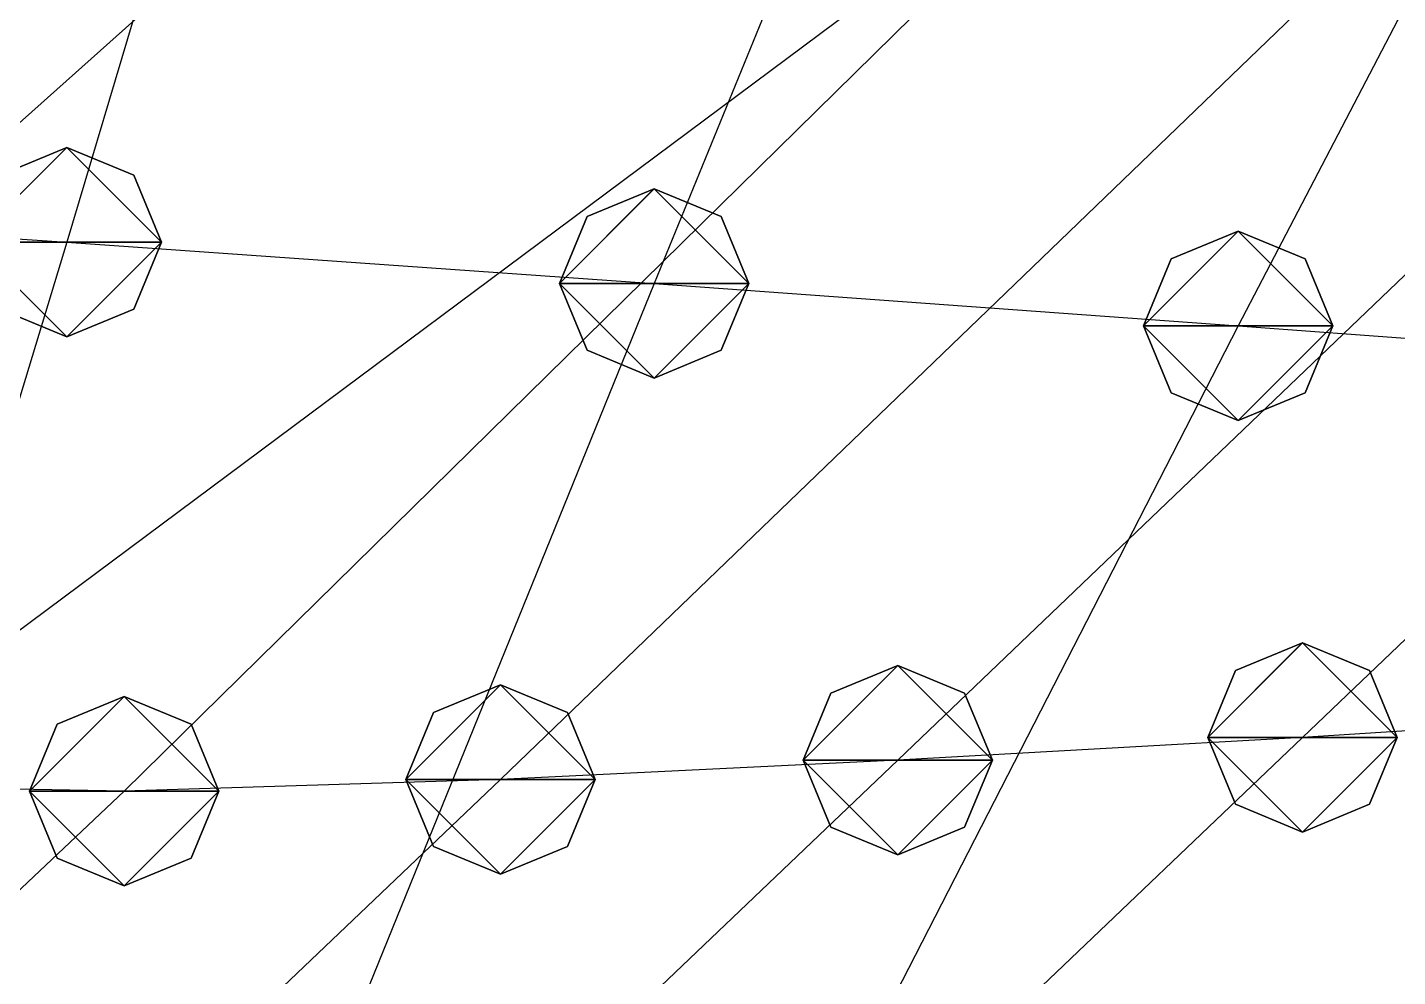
# Model space of a CAD drawing. Header units: metres. Extents: x -59 to 99, y -54 to 55.
# Drawn here: x 42.08 to 56.55, y 33.57 to 43.59 of the extents above; entities that cross this region are included whole.
import ezdxf

# ---------------------------------------------------------------- set-up
doc = ezdxf.new("R2010")
doc.units = ezdxf.units.M

msp = doc.modelspace()

# ---------------------------------------------------------------- linework, layer by layer
for p, q in [((45.87271, 52.617203, -209.23727), (42.495987, 41.325985, -207.07518)), ((53.301384, 52.150673, -202.55916), (48.699966, 40.889915, -200.82886)), ((60.730057, 51.684147, -195.88104), (54.86817, 40.44233, -194.41864)), ((66.94535, 46.959736, -128.25346), (55.54724, 36.09524, -132.18954)), ((62.527058, 46.618057, -123.36246), (51.27202, 35.85338, -128.7312)), ((46.26179, 46.40122, -120.25856), (34.49828, 35.87906, -129.09798)), ((58.10876, 46.276375, -118.47146), (47.07715, 35.650394, -125.82874)), ((53.690464, 45.934692, -113.58045), (39.801544, 35.592957, -125.0044)), ((53.690464, 45.934692, -113.58045), (43.101913, 35.526, -124.04836)), ((42.495987, 42.325985, -207.07501), (41.78888, 42.033092, -207.07506)), ((42.495987, 42.325985, -207.07501), (41.78888, 42.033092, -207.07506)), ((42.495987, 42.325985, -207.07501), (41.78888, 42.033092, -207.07506)), ((42.495987, 42.325985, -207.07501), (41.78888, 42.033092, -207.07506)), ((43.203094, 42.033092, -207.07506), (42.495987, 42.325985, -207.07501)), ((43.203094, 42.033092, -207.07506), (42.495987, 42.325985, -207.07501)), ((43.203094, 42.033092, -207.07506), (42.495987, 42.325985, -207.07501)), ((43.203094, 42.033092, -207.07506), (42.495987, 42.325985, -207.07501)), ((43.495987, 41.325985, -207.07518), (43.203094, 42.033092, -207.07506)), ((43.495987, 41.325985, -207.07518), (43.203094, 42.033092, -207.07506)), ((43.495987, 41.325985, -207.07518), (43.203094, 42.033092, -207.07506)), ((43.495987, 41.325985, -207.07518), (43.203094, 42.033092, -207.07506)), ((48.699966, 41.889915, -200.82869), (47.99286, 41.597023, -200.82874)), ((48.699966, 41.889915, -200.82869), (47.99286, 41.597023, -200.82874)), ((48.699966, 41.889915, -200.82869), (47.99286, 41.597023, -200.82874)), ((48.699966, 41.889915, -200.82869), (47.99286, 41.597023, -200.82874)), ((49.407074, 41.597023, -200.82874), (48.699966, 41.889915, -200.82869)), ((49.407074, 41.597023, -200.82874), (48.699966, 41.889915, -200.82869)), ((49.407074, 41.597023, -200.82874), (48.699966, 41.889915, -200.82869)), ((49.407074, 41.597023, -200.82874), (48.699966, 41.889915, -200.82869)), ((36.3378, 41.7408, -213.01529), (42.495987, 41.325985, -207.07518)), ((47.99286, 41.597023, -200.82874), (47.699966, 40.889915, -200.82886)), ((47.99286, 41.597023, -200.82874), (47.699966, 40.889915, -200.82886)), ((47.99286, 41.597023, -200.82874), (47.699966, 40.889915, -200.82886)), ((47.99286, 41.597023, -200.82874), (47.699966, 40.889915, -200.82886)), ((49.699966, 40.889915, -200.82886), (49.407074, 41.597023, -200.82874)), ((49.699966, 40.889915, -200.82886), (49.407074, 41.597023, -200.82874)), ((49.699966, 40.889915, -200.82886), (49.407074, 41.597023, -200.82874)), ((49.699966, 40.889915, -200.82886), (49.407074, 41.597023, -200.82874)), ((54.86817, 41.44233, -194.41847), (54.161064, 41.149437, -194.41852)), ((54.86817, 41.44233, -194.41847), (54.161064, 41.149437, -194.41852)), ((54.86817, 41.44233, -194.41847), (54.161064, 41.149437, -194.41852)), ((54.86817, 41.44233, -194.41847), (54.161064, 41.149437, -194.41852)), ((55.57528, 41.149437, -194.41852), (54.86817, 41.44233, -194.41847)), ((55.57528, 41.149437, -194.41852), (54.86817, 41.44233, -194.41847)), ((55.57528, 41.149437, -194.41852), (54.86817, 41.44233, -194.41847)), ((55.57528, 41.149437, -194.41852), (54.86817, 41.44233, -194.41847)), ((42.495987, 41.325985, -207.07518), (39.072777, 30.056353, -205.21844)), ((42.495987, 41.325985, -207.07518), (48.699966, 40.889915, -200.82886)), ((43.203094, 40.618877, -207.0753), (43.495987, 41.325985, -207.07518)), ((43.203094, 40.618877, -207.0753), (43.495987, 41.325985, -207.07518)), ((43.203094, 40.618877, -207.0753), (43.495987, 41.325985, -207.07518)), ((43.203094, 40.618877, -207.0753), (43.495987, 41.325985, -207.07518)), ((54.161064, 41.149437, -194.41852), (53.86817, 40.44233, -194.41864)), ((54.161064, 41.149437, -194.41852), (53.86817, 40.44233, -194.41864)), ((54.161064, 41.149437, -194.41852), (53.86817, 40.44233, -194.41864)), ((54.161064, 41.149437, -194.41852), (53.86817, 40.44233, -194.41864)), ((55.86817, 40.44233, -194.41864), (55.57528, 41.149437, -194.41852)), ((55.86817, 40.44233, -194.41864), (55.57528, 41.149437, -194.41852)), ((55.86817, 40.44233, -194.41864), (55.57528, 41.149437, -194.41852)), ((55.86817, 40.44233, -194.41864), (55.57528, 41.149437, -194.41852)), ((48.699966, 40.889915, -200.82886), (44.133934, 29.640738, -199.26167)), ((47.699966, 40.889915, -200.82886), (47.99286, 40.182808, -200.82898)), ((47.699966, 40.889915, -200.82886), (47.99286, 40.182808, -200.82898)), ((47.699966, 40.889915, -200.82886), (47.99286, 40.182808, -200.82898)), ((47.699966, 40.889915, -200.82886), (47.99286, 40.182808, -200.82898)), ((48.699966, 40.889915, -200.82886), (54.86817, 40.44233, -194.41864)), ((49.407074, 40.182808, -200.82898), (49.699966, 40.889915, -200.82886)), ((49.407074, 40.182808, -200.82898), (49.699966, 40.889915, -200.82886)), ((49.407074, 40.182808, -200.82898), (49.699966, 40.889915, -200.82886)), ((49.407074, 40.182808, -200.82898), (49.699966, 40.889915, -200.82886)), ((41.78888, 40.618877, -207.0753), (42.495987, 40.325985, -207.07535)), ((41.78888, 40.618877, -207.0753), (42.495987, 40.325985, -207.07535)), ((41.78888, 40.618877, -207.0753), (42.495987, 40.325985, -207.07535)), ((41.78888, 40.618877, -207.0753), (42.495987, 40.325985, -207.07535)), ((42.495987, 40.325985, -207.07535), (43.203094, 40.618877, -207.0753)), ((42.495987, 40.325985, -207.07535), (43.203094, 40.618877, -207.0753)), ((42.495987, 40.325985, -207.07535), (43.203094, 40.618877, -207.0753)), ((42.495987, 40.325985, -207.07535), (43.203094, 40.618877, -207.0753)), ((54.86817, 40.44233, -194.41864), (49.10343, 29.205893, -193.03043)), ((53.86817, 40.44233, -194.41864), (54.161064, 39.73522, -194.41876)), ((53.86817, 40.44233, -194.41864), (54.161064, 39.73522, -194.41876)), ((53.86817, 40.44233, -194.41864), (54.161064, 39.73522, -194.41876)), ((53.86817, 40.44233, -194.41864), (54.161064, 39.73522, -194.41876)), ((54.86817, 40.44233, -194.41864), (60.93902, 39.989273, -187.93372)), ((55.57528, 39.73522, -194.41876), (55.86817, 40.44233, -194.41864)), ((55.57528, 39.73522, -194.41876), (55.86817, 40.44233, -194.41864)), ((55.57528, 39.73522, -194.41876), (55.86817, 40.44233, -194.41864)), ((55.57528, 39.73522, -194.41876), (55.86817, 40.44233, -194.41864)), ((47.99286, 40.182808, -200.82898), (48.699966, 39.889915, -200.82903)), ((47.99286, 40.182808, -200.82898), (48.699966, 39.889915, -200.82903)), ((47.99286, 40.182808, -200.82898), (48.699966, 39.889915, -200.82903)), ((47.99286, 40.182808, -200.82898), (48.699966, 39.889915, -200.82903)), ((48.699966, 39.889915, -200.82903), (49.407074, 40.182808, -200.82898)), ((48.699966, 39.889915, -200.82903), (49.407074, 40.182808, -200.82898)), ((48.699966, 39.889915, -200.82903), (49.407074, 40.182808, -200.82898)), ((48.699966, 39.889915, -200.82903), (49.407074, 40.182808, -200.82898)), ((54.161064, 39.73522, -194.41876), (54.86817, 39.44233, -194.41881)), ((54.161064, 39.73522, -194.41876), (54.86817, 39.44233, -194.41881)), ((54.161064, 39.73522, -194.41876), (54.86817, 39.44233, -194.41881)), ((54.161064, 39.73522, -194.41876), (54.86817, 39.44233, -194.41881)), ((54.86817, 39.44233, -194.41881), (55.57528, 39.73522, -194.41876)), ((54.86817, 39.44233, -194.41881), (55.57528, 39.73522, -194.41876)), ((54.86817, 39.44233, -194.41881), (55.57528, 39.73522, -194.41876)), ((54.86817, 39.44233, -194.41881), (55.57528, 39.73522, -194.41876)), ((55.54724, 37.09524, -132.18938), (54.840134, 36.80235, -132.18942)), ((55.54724, 37.09524, -132.18938), (54.840134, 36.80235, -132.18942)), ((55.54724, 37.09524, -132.18938), (54.840134, 36.80235, -132.18942)), ((55.54724, 37.09524, -132.18938), (54.840134, 36.80235, -132.18942)), ((56.25435, 36.80235, -132.18942), (55.54724, 37.09524, -132.18938)), ((56.25435, 36.80235, -132.18942), (55.54724, 37.09524, -132.18938)), ((56.25435, 36.80235, -132.18942), (55.54724, 37.09524, -132.18938)), ((56.25435, 36.80235, -132.18942), (55.54724, 37.09524, -132.18938)), ((51.27202, 36.85338, -128.73103), (50.56491, 36.560486, -128.73108)), ((51.27202, 36.85338, -128.73103), (50.56491, 36.560486, -128.73108)), ((51.27202, 36.85338, -128.73103), (50.56491, 36.560486, -128.73108)), ((51.27202, 36.85338, -128.73103), (50.56491, 36.560486, -128.73108)), ((51.979126, 36.560486, -128.73108), (51.27202, 36.85338, -128.73103)), ((51.979126, 36.560486, -128.73108), (51.27202, 36.85338, -128.73103)), ((51.979126, 36.560486, -128.73108), (51.27202, 36.85338, -128.73103)), ((51.979126, 36.560486, -128.73108), (51.27202, 36.85338, -128.73103)), ((54.840134, 36.80235, -132.18942), (54.54724, 36.09524, -132.18954)), ((54.840134, 36.80235, -132.18942), (54.54724, 36.09524, -132.18954)), ((54.840134, 36.80235, -132.18942), (54.54724, 36.09524, -132.18954)), ((54.840134, 36.80235, -132.18942), (54.54724, 36.09524, -132.18954)), ((56.54724, 36.09524, -132.18954), (56.25435, 36.80235, -132.18942)), ((56.54724, 36.09524, -132.18954), (56.25435, 36.80235, -132.18942)), ((56.54724, 36.09524, -132.18954), (56.25435, 36.80235, -132.18942)), ((56.54724, 36.09524, -132.18954), (56.25435, 36.80235, -132.18942)), ((47.07715, 36.650394, -125.828575), (46.37004, 36.357502, -125.82862)), ((47.07715, 36.650394, -125.828575), (46.37004, 36.357502, -125.82862)), ((47.07715, 36.650394, -125.828575), (46.37004, 36.357502, -125.82862)), ((47.07715, 36.650394, -125.828575), (46.37004, 36.357502, -125.82862)), ((47.784256, 36.357502, -125.82862), (47.07715, 36.650394, -125.828575)), ((47.784256, 36.357502, -125.82862), (47.07715, 36.650394, -125.828575)), ((47.784256, 36.357502, -125.82862), (47.07715, 36.650394, -125.828575)), ((47.784256, 36.357502, -125.82862), (47.07715, 36.650394, -125.828575)), ((43.101913, 36.526, -124.048195), (42.394806, 36.23311, -124.04824)), ((43.101913, 36.526, -124.048195), (42.394806, 36.23311, -124.04824)), ((43.101913, 36.526, -124.048195), (42.394806, 36.23311, -124.04824)), ((43.101913, 36.526, -124.048195), (42.394806, 36.23311, -124.04824)), ((43.80902, 36.23311, -124.04824), (43.101913, 36.526, -124.048195)), ((43.80902, 36.23311, -124.04824), (43.101913, 36.526, -124.048195)), ((43.80902, 36.23311, -124.04824), (43.101913, 36.526, -124.048195)), ((43.80902, 36.23311, -124.04824), (43.101913, 36.526, -124.048195)), ((50.56491, 36.560486, -128.73108), (50.27202, 35.85338, -128.7312)), ((50.56491, 36.560486, -128.73108), (50.27202, 35.85338, -128.7312)), ((50.56491, 36.560486, -128.73108), (50.27202, 35.85338, -128.7312)), ((50.56491, 36.560486, -128.73108), (50.27202, 35.85338, -128.7312)), ((52.27202, 35.85338, -128.7312), (51.979126, 36.560486, -128.73108)), ((52.27202, 35.85338, -128.7312), (51.979126, 36.560486, -128.73108)), ((52.27202, 35.85338, -128.7312), (51.979126, 36.560486, -128.73108)), ((52.27202, 35.85338, -128.7312), (51.979126, 36.560486, -128.73108)), ((46.37004, 36.357502, -125.82862), (46.07715, 35.650394, -125.82874)), ((46.37004, 36.357502, -125.82862), (46.07715, 35.650394, -125.82874)), ((46.37004, 36.357502, -125.82862), (46.07715, 35.650394, -125.82874)), ((46.37004, 36.357502, -125.82862), (46.07715, 35.650394, -125.82874)), ((48.07715, 35.650394, -125.82874), (47.784256, 36.357502, -125.82862)), ((48.07715, 35.650394, -125.82874), (47.784256, 36.357502, -125.82862)), ((48.07715, 35.650394, -125.82874), (47.784256, 36.357502, -125.82862)), ((48.07715, 35.650394, -125.82874), (47.784256, 36.357502, -125.82862)), ((59.841995, 36.359894, -135.9742), (55.54724, 36.09524, -132.18954)), ((42.394806, 36.23311, -124.04824), (42.101913, 35.526, -124.04836)), ((42.394806, 36.23311, -124.04824), (42.101913, 35.526, -124.04836)), ((42.394806, 36.23311, -124.04824), (42.101913, 35.526, -124.04836)), ((42.394806, 36.23311, -124.04824), (42.101913, 35.526, -124.04836)), ((44.101913, 35.526, -124.04836), (43.80902, 36.23311, -124.04824)), ((44.101913, 35.526, -124.04836), (43.80902, 36.23311, -124.04824)), ((44.101913, 35.526, -124.04836), (43.80902, 36.23311, -124.04824)), ((44.101913, 35.526, -124.04836), (43.80902, 36.23311, -124.04824)), ((55.54724, 36.09524, -132.18954), (44.13097, 25.20737, -135.80191)), ((55.54724, 36.09524, -132.18954), (51.27202, 35.85338, -128.7312)), ((54.54724, 36.09524, -132.18954), (54.840134, 35.388134, -132.18967)), ((54.54724, 36.09524, -132.18954), (54.840134, 35.388134, -132.18967)), ((54.54724, 36.09524, -132.18954), (54.840134, 35.388134, -132.18967)), ((54.54724, 36.09524, -132.18954), (54.840134, 35.388134, -132.18967)), ((56.25435, 35.388134, -132.18967), (56.54724, 36.09524, -132.18954)), ((56.25435, 35.388134, -132.18967), (56.54724, 36.09524, -132.18954)), ((56.25435, 35.388134, -132.18967), (56.54724, 36.09524, -132.18954)), ((56.25435, 35.388134, -132.18967), (56.54724, 36.09524, -132.18954)), ((51.27202, 35.85338, -128.7312), (39.93824, 25.049267, -133.54689)), ((51.27202, 35.85338, -128.7312), (47.07715, 35.650394, -125.82874)), ((50.27202, 35.85338, -128.7312), (50.56491, 35.14627, -128.73132)), ((50.27202, 35.85338, -128.7312), (50.56491, 35.14627, -128.73132)), ((50.27202, 35.85338, -128.7312), (50.56491, 35.14627, -128.73132)), ((50.27202, 35.85338, -128.7312), (50.56491, 35.14627, -128.73132)), ((51.979126, 35.14627, -128.73132), (52.27202, 35.85338, -128.7312)), ((51.979126, 35.14627, -128.73132), (52.27202, 35.85338, -128.7312)), ((51.979126, 35.14627, -128.73132), (52.27202, 35.85338, -128.7312)), ((51.979126, 35.14627, -128.73132), (52.27202, 35.85338, -128.7312)), ((47.07715, 35.650394, -125.82874), (35.827793, 24.945442, -132.06738)), ((47.07715, 35.650394, -125.82874), (43.101913, 35.526, -124.04836)), ((46.07715, 35.650394, -125.82874), (46.37004, 34.943287, -125.828865)), ((46.07715, 35.650394, -125.82874), (46.37004, 34.943287, -125.828865)), ((46.07715, 35.650394, -125.82874), (46.37004, 34.943287, -125.828865)), ((46.07715, 35.650394, -125.82874), (46.37004, 34.943287, -125.828865)), ((47.784256, 34.943287, -125.828865), (48.07715, 35.650394, -125.82874)), ((47.784256, 34.943287, -125.828865), (48.07715, 35.650394, -125.82874)), ((47.784256, 34.943287, -125.828865), (48.07715, 35.650394, -125.82874)), ((47.784256, 34.943287, -125.828865), (48.07715, 35.650394, -125.82874)), ((43.101913, 35.526, -124.04836), (31.840702, 24.925573, -131.78381)), ((43.101913, 35.526, -124.04836), (39.801544, 35.592957, -125.0044)), ((42.101913, 35.526, -124.04836), (42.394806, 34.818893, -124.048485)), ((42.101913, 35.526, -124.04836), (42.394806, 34.818893, -124.048485)), ((42.101913, 35.526, -124.04836), (42.394806, 34.818893, -124.048485)), ((42.101913, 35.526, -124.04836), (42.394806, 34.818893, -124.048485)), ((43.80902, 34.818893, -124.048485), (44.101913, 35.526, -124.04836)), ((43.80902, 34.818893, -124.048485), (44.101913, 35.526, -124.04836)), ((43.80902, 34.818893, -124.048485), (44.101913, 35.526, -124.04836)), ((43.80902, 34.818893, -124.048485), (44.101913, 35.526, -124.04836)), ((54.840134, 35.388134, -132.18967), (55.54724, 35.09524, -132.18971)), ((54.840134, 35.388134, -132.18967), (55.54724, 35.09524, -132.18971)), ((54.840134, 35.388134, -132.18967), (55.54724, 35.09524, -132.18971)), ((54.840134, 35.388134, -132.18967), (55.54724, 35.09524, -132.18971)), ((55.54724, 35.09524, -132.18971), (56.25435, 35.388134, -132.18967)), ((55.54724, 35.09524, -132.18971), (56.25435, 35.388134, -132.18967)), ((55.54724, 35.09524, -132.18971), (56.25435, 35.388134, -132.18967)), ((55.54724, 35.09524, -132.18971), (56.25435, 35.388134, -132.18967)), ((50.56491, 35.14627, -128.73132), (51.27202, 34.85338, -128.73137)), ((50.56491, 35.14627, -128.73132), (51.27202, 34.85338, -128.73137)), ((50.56491, 35.14627, -128.73132), (51.27202, 34.85338, -128.73137)), ((50.56491, 35.14627, -128.73132), (51.27202, 34.85338, -128.73137)), ((51.27202, 34.85338, -128.73137), (51.979126, 35.14627, -128.73132)), ((51.27202, 34.85338, -128.73137), (51.979126, 35.14627, -128.73132)), ((51.27202, 34.85338, -128.73137), (51.979126, 35.14627, -128.73132)), ((51.27202, 34.85338, -128.73137), (51.979126, 35.14627, -128.73132)), ((46.37004, 34.943287, -125.828865), (47.07715, 34.650394, -125.82891)), ((46.37004, 34.943287, -125.828865), (47.07715, 34.650394, -125.82891)), ((46.37004, 34.943287, -125.828865), (47.07715, 34.650394, -125.82891)), ((46.37004, 34.943287, -125.828865), (47.07715, 34.650394, -125.82891)), ((47.07715, 34.650394, -125.82891), (47.784256, 34.943287, -125.828865)), ((47.07715, 34.650394, -125.82891), (47.784256, 34.943287, -125.828865)), ((47.07715, 34.650394, -125.82891), (47.784256, 34.943287, -125.828865)), ((47.07715, 34.650394, -125.82891), (47.784256, 34.943287, -125.828865)), ((42.394806, 34.818893, -124.048485), (43.101913, 34.526, -124.04853)), ((42.394806, 34.818893, -124.048485), (43.101913, 34.526, -124.04853)), ((42.394806, 34.818893, -124.048485), (43.101913, 34.526, -124.04853)), ((42.394806, 34.818893, -124.048485), (43.101913, 34.526, -124.04853)), ((43.101913, 34.526, -124.04853), (43.80902, 34.818893, -124.048485)), ((43.101913, 34.526, -124.04853), (43.80902, 34.818893, -124.048485)), ((43.101913, 34.526, -124.04853), (43.80902, 34.818893, -124.048485)), ((43.101913, 34.526, -124.04853), (43.80902, 34.818893, -124.048485))]:
    msp.add_line(p, q)
for points in [[(41.495987, 41.325985, -207.07518), (41.78888, 42.033092, -207.07506), (42.495987, 42.325985, -207.07501), (42.496086, 42.326084, -207.0749)], [(41.495987, 41.325985, -207.07518), (41.78888, 42.033092, -207.07506), (42.495987, 42.325985, -207.07501), (42.496086, 42.326084, -207.0749)], [(41.495987, 41.325985, -207.07518), (41.78888, 42.033092, -207.07506), (42.495987, 42.325985, -207.07501), (42.496086, 42.326084, -207.0749)], [(41.495987, 41.325985, -207.07518), (41.78888, 42.033092, -207.07506), (42.495987, 42.325985, -207.07501), (42.496086, 42.326084, -207.0749)], [(41.495987, 41.325985, -207.07518), (42.495987, 42.325985, -207.07501), (43.495987, 41.325985, -207.07518), (43.496086, 41.326084, -207.07507)], [(41.495987, 41.325985, -207.07518), (42.495987, 42.325985, -207.07501), (43.495987, 41.325985, -207.07518), (43.496086, 41.326084, -207.07507)], [(41.495987, 41.325985, -207.07518), (42.495987, 42.325985, -207.07501), (43.495987, 41.325985, -207.07518), (43.496086, 41.326084, -207.07507)], [(41.495987, 41.325985, -207.07518), (42.495987, 42.325985, -207.07501), (43.495987, 41.325985, -207.07518), (43.496086, 41.326084, -207.07507)], [(42.495987, 42.325985, -207.07501), (43.203094, 42.033092, -207.07506), (43.495987, 41.325985, -207.07518), (43.496086, 41.326084, -207.07507)], [(42.495987, 42.325985, -207.07501), (43.203094, 42.033092, -207.07506), (43.495987, 41.325985, -207.07518), (43.496086, 41.326084, -207.07507)], [(42.495987, 42.325985, -207.07501), (43.203094, 42.033092, -207.07506), (43.495987, 41.325985, -207.07518), (43.496086, 41.326084, -207.07507)], [(42.495987, 42.325985, -207.07501), (43.203094, 42.033092, -207.07506), (43.495987, 41.325985, -207.07518), (43.496086, 41.326084, -207.07507)], [(47.699966, 40.889915, -200.82886), (47.99286, 41.597023, -200.82874), (48.699966, 41.889915, -200.82869), (48.700066, 41.890015, -200.82858)], [(47.699966, 40.889915, -200.82886), (47.99286, 41.597023, -200.82874), (48.699966, 41.889915, -200.82869), (48.700066, 41.890015, -200.82858)], [(47.699966, 40.889915, -200.82886), (47.99286, 41.597023, -200.82874), (48.699966, 41.889915, -200.82869), (48.700066, 41.890015, -200.82858)], [(47.699966, 40.889915, -200.82886), (47.99286, 41.597023, -200.82874), (48.699966, 41.889915, -200.82869), (48.700066, 41.890015, -200.82858)], [(47.699966, 40.889915, -200.82886), (48.699966, 41.889915, -200.82869), (49.699966, 40.889915, -200.82886), (49.700066, 40.890015, -200.82875)], [(47.699966, 40.889915, -200.82886), (48.699966, 41.889915, -200.82869), (49.699966, 40.889915, -200.82886), (49.700066, 40.890015, -200.82875)], [(47.699966, 40.889915, -200.82886), (48.699966, 41.889915, -200.82869), (49.699966, 40.889915, -200.82886), (49.700066, 40.890015, -200.82875)], [(47.699966, 40.889915, -200.82886), (48.699966, 41.889915, -200.82869), (49.699966, 40.889915, -200.82886), (49.700066, 40.890015, -200.82875)], [(48.699966, 41.889915, -200.82869), (49.407074, 41.597023, -200.82874), (49.699966, 40.889915, -200.82886), (49.700066, 40.890015, -200.82875)], [(48.699966, 41.889915, -200.82869), (49.407074, 41.597023, -200.82874), (49.699966, 40.889915, -200.82886), (49.700066, 40.890015, -200.82875)], [(48.699966, 41.889915, -200.82869), (49.407074, 41.597023, -200.82874), (49.699966, 40.889915, -200.82886), (49.700066, 40.890015, -200.82875)], [(48.699966, 41.889915, -200.82869), (49.407074, 41.597023, -200.82874), (49.699966, 40.889915, -200.82886), (49.700066, 40.890015, -200.82875)], [(53.86817, 40.44233, -194.41864), (54.161064, 41.149437, -194.41852), (54.86817, 41.44233, -194.41847), (54.86827, 41.44243, -194.41837)], [(53.86817, 40.44233, -194.41864), (54.161064, 41.149437, -194.41852), (54.86817, 41.44233, -194.41847), (54.86827, 41.44243, -194.41837)], [(53.86817, 40.44233, -194.41864), (54.161064, 41.149437, -194.41852), (54.86817, 41.44233, -194.41847), (54.86827, 41.44243, -194.41837)], [(53.86817, 40.44233, -194.41864), (54.161064, 41.149437, -194.41852), (54.86817, 41.44233, -194.41847), (54.86827, 41.44243, -194.41837)], [(53.86817, 40.44233, -194.41864), (54.86817, 41.44233, -194.41847), (55.86817, 40.44233, -194.41864), (55.86827, 40.44243, -194.41853)], [(53.86817, 40.44233, -194.41864), (54.86817, 41.44233, -194.41847), (55.86817, 40.44233, -194.41864), (55.86827, 40.44243, -194.41853)], [(53.86817, 40.44233, -194.41864), (54.86817, 41.44233, -194.41847), (55.86817, 40.44233, -194.41864), (55.86827, 40.44243, -194.41853)], [(53.86817, 40.44233, -194.41864), (54.86817, 41.44233, -194.41847), (55.86817, 40.44233, -194.41864), (55.86827, 40.44243, -194.41853)], [(54.86817, 41.44233, -194.41847), (55.57528, 41.149437, -194.41852), (55.86817, 40.44233, -194.41864), (55.86827, 40.44243, -194.41853)], [(54.86817, 41.44233, -194.41847), (55.57528, 41.149437, -194.41852), (55.86817, 40.44233, -194.41864), (55.86827, 40.44243, -194.41853)], [(54.86817, 41.44233, -194.41847), (55.57528, 41.149437, -194.41852), (55.86817, 40.44233, -194.41864), (55.86827, 40.44243, -194.41853)], [(54.86817, 41.44233, -194.41847), (55.57528, 41.149437, -194.41852), (55.86817, 40.44233, -194.41864), (55.86827, 40.44243, -194.41853)], [(42.495987, 40.325985, -207.07535), (41.78888, 40.618877, -207.0753), (41.495987, 41.325985, -207.07518), (41.496086, 41.326084, -207.07507)], [(43.495987, 41.325985, -207.07518), (42.495987, 40.325985, -207.07535), (41.495987, 41.325985, -207.07518), (41.496086, 41.326084, -207.07507)], [(42.495987, 40.325985, -207.07535), (41.78888, 40.618877, -207.0753), (41.495987, 41.325985, -207.07518), (41.496086, 41.326084, -207.07507)], [(43.495987, 41.325985, -207.07518), (42.495987, 40.325985, -207.07535), (41.495987, 41.325985, -207.07518), (41.496086, 41.326084, -207.07507)], [(42.495987, 40.325985, -207.07535), (41.78888, 40.618877, -207.0753), (41.495987, 41.325985, -207.07518), (41.496086, 41.326084, -207.07507)], [(43.495987, 41.325985, -207.07518), (42.495987, 40.325985, -207.07535), (41.495987, 41.325985, -207.07518), (41.496086, 41.326084, -207.07507)], [(42.495987, 40.325985, -207.07535), (41.78888, 40.618877, -207.0753), (41.495987, 41.325985, -207.07518), (41.496086, 41.326084, -207.07507)], [(43.495987, 41.325985, -207.07518), (42.495987, 40.325985, -207.07535), (41.495987, 41.325985, -207.07518), (41.496086, 41.326084, -207.07507)], [(43.495987, 41.325985, -207.07518), (43.203094, 40.618877, -207.0753), (42.495987, 40.325985, -207.07535), (42.496086, 40.326084, -207.07524)], [(43.495987, 41.325985, -207.07518), (43.203094, 40.618877, -207.0753), (42.495987, 40.325985, -207.07535), (42.496086, 40.326084, -207.07524)], [(43.495987, 41.325985, -207.07518), (43.203094, 40.618877, -207.0753), (42.495987, 40.325985, -207.07535), (42.496086, 40.326084, -207.07524)], [(43.495987, 41.325985, -207.07518), (43.203094, 40.618877, -207.0753), (42.495987, 40.325985, -207.07535), (42.496086, 40.326084, -207.07524)], [(48.699966, 39.889915, -200.82903), (47.99286, 40.182808, -200.82898), (47.699966, 40.889915, -200.82886), (47.700066, 40.890015, -200.82875)], [(49.699966, 40.889915, -200.82886), (48.699966, 39.889915, -200.82903), (47.699966, 40.889915, -200.82886), (47.700066, 40.890015, -200.82875)], [(48.699966, 39.889915, -200.82903), (47.99286, 40.182808, -200.82898), (47.699966, 40.889915, -200.82886), (47.700066, 40.890015, -200.82875)], [(49.699966, 40.889915, -200.82886), (48.699966, 39.889915, -200.82903), (47.699966, 40.889915, -200.82886), (47.700066, 40.890015, -200.82875)], [(48.699966, 39.889915, -200.82903), (47.99286, 40.182808, -200.82898), (47.699966, 40.889915, -200.82886), (47.700066, 40.890015, -200.82875)], [(49.699966, 40.889915, -200.82886), (48.699966, 39.889915, -200.82903), (47.699966, 40.889915, -200.82886), (47.700066, 40.890015, -200.82875)], [(48.699966, 39.889915, -200.82903), (47.99286, 40.182808, -200.82898), (47.699966, 40.889915, -200.82886), (47.700066, 40.890015, -200.82875)], [(49.699966, 40.889915, -200.82886), (48.699966, 39.889915, -200.82903), (47.699966, 40.889915, -200.82886), (47.700066, 40.890015, -200.82875)], [(49.699966, 40.889915, -200.82886), (49.407074, 40.182808, -200.82898), (48.699966, 39.889915, -200.82903), (48.700066, 39.890015, -200.82892)], [(49.699966, 40.889915, -200.82886), (49.407074, 40.182808, -200.82898), (48.699966, 39.889915, -200.82903), (48.700066, 39.890015, -200.82892)], [(49.699966, 40.889915, -200.82886), (49.407074, 40.182808, -200.82898), (48.699966, 39.889915, -200.82903), (48.700066, 39.890015, -200.82892)], [(49.699966, 40.889915, -200.82886), (49.407074, 40.182808, -200.82898), (48.699966, 39.889915, -200.82903), (48.700066, 39.890015, -200.82892)], [(54.86817, 39.44233, -194.41881), (54.161064, 39.73522, -194.41876), (53.86817, 40.44233, -194.41864), (53.86827, 40.44243, -194.41853)], [(55.86817, 40.44233, -194.41864), (54.86817, 39.44233, -194.41881), (53.86817, 40.44233, -194.41864), (53.86827, 40.44243, -194.41853)], [(54.86817, 39.44233, -194.41881), (54.161064, 39.73522, -194.41876), (53.86817, 40.44233, -194.41864), (53.86827, 40.44243, -194.41853)], [(55.86817, 40.44233, -194.41864), (54.86817, 39.44233, -194.41881), (53.86817, 40.44233, -194.41864), (53.86827, 40.44243, -194.41853)], [(54.86817, 39.44233, -194.41881), (54.161064, 39.73522, -194.41876), (53.86817, 40.44233, -194.41864), (53.86827, 40.44243, -194.41853)], [(55.86817, 40.44233, -194.41864), (54.86817, 39.44233, -194.41881), (53.86817, 40.44233, -194.41864), (53.86827, 40.44243, -194.41853)], [(54.86817, 39.44233, -194.41881), (54.161064, 39.73522, -194.41876), (53.86817, 40.44233, -194.41864), (53.86827, 40.44243, -194.41853)], [(55.86817, 40.44233, -194.41864), (54.86817, 39.44233, -194.41881), (53.86817, 40.44233, -194.41864), (53.86827, 40.44243, -194.41853)], [(55.86817, 40.44233, -194.41864), (55.57528, 39.73522, -194.41876), (54.86817, 39.44233, -194.41881), (54.86827, 39.44243, -194.4187)], [(55.86817, 40.44233, -194.41864), (55.57528, 39.73522, -194.41876), (54.86817, 39.44233, -194.41881), (54.86827, 39.44243, -194.4187)], [(55.86817, 40.44233, -194.41864), (55.57528, 39.73522, -194.41876), (54.86817, 39.44233, -194.41881), (54.86827, 39.44243, -194.4187)], [(55.86817, 40.44233, -194.41864), (55.57528, 39.73522, -194.41876), (54.86817, 39.44233, -194.41881), (54.86827, 39.44243, -194.4187)], [(54.54724, 36.09524, -132.18954), (54.840134, 36.80235, -132.18942), (55.54724, 37.09524, -132.18938), (55.54734, 37.09534, -132.18927)], [(54.54724, 36.09524, -132.18954), (54.840134, 36.80235, -132.18942), (55.54724, 37.09524, -132.18938), (55.54734, 37.09534, -132.18927)], [(54.54724, 36.09524, -132.18954), (54.840134, 36.80235, -132.18942), (55.54724, 37.09524, -132.18938), (55.54734, 37.09534, -132.18927)], [(54.54724, 36.09524, -132.18954), (54.840134, 36.80235, -132.18942), (55.54724, 37.09524, -132.18938), (55.54734, 37.09534, -132.18927)], [(54.54724, 36.09524, -132.18954), (55.54724, 37.09524, -132.18938), (56.54724, 36.09524, -132.18954), (56.54734, 36.09534, -132.18944)], [(54.54724, 36.09524, -132.18954), (55.54724, 37.09524, -132.18938), (56.54724, 36.09524, -132.18954), (56.54734, 36.09534, -132.18944)], [(54.54724, 36.09524, -132.18954), (55.54724, 37.09524, -132.18938), (56.54724, 36.09524, -132.18954), (56.54734, 36.09534, -132.18944)], [(54.54724, 36.09524, -132.18954), (55.54724, 37.09524, -132.18938), (56.54724, 36.09524, -132.18954), (56.54734, 36.09534, -132.18944)], [(55.54724, 37.09524, -132.18938), (56.25435, 36.80235, -132.18942), (56.54724, 36.09524, -132.18954), (56.54734, 36.09534, -132.18944)], [(55.54724, 37.09524, -132.18938), (56.25435, 36.80235, -132.18942), (56.54724, 36.09524, -132.18954), (56.54734, 36.09534, -132.18944)], [(55.54724, 37.09524, -132.18938), (56.25435, 36.80235, -132.18942), (56.54724, 36.09524, -132.18954), (56.54734, 36.09534, -132.18944)], [(55.54724, 37.09524, -132.18938), (56.25435, 36.80235, -132.18942), (56.54724, 36.09524, -132.18954), (56.54734, 36.09534, -132.18944)], [(50.27202, 35.85338, -128.7312), (50.56491, 36.560486, -128.73108), (51.27202, 36.85338, -128.73103), (51.272118, 36.853477, -128.73093)], [(50.27202, 35.85338, -128.7312), (50.56491, 36.560486, -128.73108), (51.27202, 36.85338, -128.73103), (51.272118, 36.853477, -128.73093)], [(50.27202, 35.85338, -128.7312), (50.56491, 36.560486, -128.73108), (51.27202, 36.85338, -128.73103), (51.272118, 36.853477, -128.73093)], [(50.27202, 35.85338, -128.7312), (50.56491, 36.560486, -128.73108), (51.27202, 36.85338, -128.73103), (51.272118, 36.853477, -128.73093)], [(50.27202, 35.85338, -128.7312), (51.27202, 36.85338, -128.73103), (52.27202, 35.85338, -128.7312), (52.272118, 35.853477, -128.7311)], [(50.27202, 35.85338, -128.7312), (51.27202, 36.85338, -128.73103), (52.27202, 35.85338, -128.7312), (52.272118, 35.853477, -128.7311)], [(50.27202, 35.85338, -128.7312), (51.27202, 36.85338, -128.73103), (52.27202, 35.85338, -128.7312), (52.272118, 35.853477, -128.7311)], [(50.27202, 35.85338, -128.7312), (51.27202, 36.85338, -128.73103), (52.27202, 35.85338, -128.7312), (52.272118, 35.853477, -128.7311)], [(51.27202, 36.85338, -128.73103), (51.979126, 36.560486, -128.73108), (52.27202, 35.85338, -128.7312), (52.272118, 35.853477, -128.7311)], [(51.27202, 36.85338, -128.73103), (51.979126, 36.560486, -128.73108), (52.27202, 35.85338, -128.7312), (52.272118, 35.853477, -128.7311)], [(51.27202, 36.85338, -128.73103), (51.979126, 36.560486, -128.73108), (52.27202, 35.85338, -128.7312), (52.272118, 35.853477, -128.7311)], [(51.27202, 36.85338, -128.73103), (51.979126, 36.560486, -128.73108), (52.27202, 35.85338, -128.7312), (52.272118, 35.853477, -128.7311)], [(46.07715, 35.650394, -125.82874), (46.37004, 36.357502, -125.82862), (47.07715, 36.650394, -125.828575), (47.077248, 36.650494, -125.828476)], [(46.07715, 35.650394, -125.82874), (46.37004, 36.357502, -125.82862), (47.07715, 36.650394, -125.828575), (47.077248, 36.650494, -125.828476)], [(46.07715, 35.650394, -125.82874), (46.37004, 36.357502, -125.82862), (47.07715, 36.650394, -125.828575), (47.077248, 36.650494, -125.828476)], [(46.07715, 35.650394, -125.82874), (46.37004, 36.357502, -125.82862), (47.07715, 36.650394, -125.828575), (47.077248, 36.650494, -125.828476)], [(46.07715, 35.650394, -125.82874), (47.07715, 36.650394, -125.828575), (48.07715, 35.650394, -125.82874), (48.077248, 35.650494, -125.82864)], [(46.07715, 35.650394, -125.82874), (47.07715, 36.650394, -125.828575), (48.07715, 35.650394, -125.82874), (48.077248, 35.650494, -125.82864)], [(46.07715, 35.650394, -125.82874), (47.07715, 36.650394, -125.828575), (48.07715, 35.650394, -125.82874), (48.077248, 35.650494, -125.82864)], [(46.07715, 35.650394, -125.82874), (47.07715, 36.650394, -125.828575), (48.07715, 35.650394, -125.82874), (48.077248, 35.650494, -125.82864)], [(47.07715, 36.650394, -125.828575), (47.784256, 36.357502, -125.82862), (48.07715, 35.650394, -125.82874), (48.077248, 35.650494, -125.82864)], [(47.07715, 36.650394, -125.828575), (47.784256, 36.357502, -125.82862), (48.07715, 35.650394, -125.82874), (48.077248, 35.650494, -125.82864)], [(47.07715, 36.650394, -125.828575), (47.784256, 36.357502, -125.82862), (48.07715, 35.650394, -125.82874), (48.077248, 35.650494, -125.82864)], [(47.07715, 36.650394, -125.828575), (47.784256, 36.357502, -125.82862), (48.07715, 35.650394, -125.82874), (48.077248, 35.650494, -125.82864)], [(42.101913, 35.526, -124.04836), (42.394806, 36.23311, -124.04824), (43.101913, 36.526, -124.048195), (43.102013, 36.5261, -124.048096)], [(42.101913, 35.526, -124.04836), (42.394806, 36.23311, -124.04824), (43.101913, 36.526, -124.048195), (43.102013, 36.5261, -124.048096)], [(42.101913, 35.526, -124.04836), (42.394806, 36.23311, -124.04824), (43.101913, 36.526, -124.048195), (43.102013, 36.5261, -124.048096)], [(42.101913, 35.526, -124.04836), (42.394806, 36.23311, -124.04824), (43.101913, 36.526, -124.048195), (43.102013, 36.5261, -124.048096)], [(42.101913, 35.526, -124.04836), (43.101913, 36.526, -124.048195), (44.101913, 35.526, -124.04836), (44.102013, 35.5261, -124.04826)], [(42.101913, 35.526, -124.04836), (43.101913, 36.526, -124.048195), (44.101913, 35.526, -124.04836), (44.102013, 35.5261, -124.04826)], [(42.101913, 35.526, -124.04836), (43.101913, 36.526, -124.048195), (44.101913, 35.526, -124.04836), (44.102013, 35.5261, -124.04826)], [(42.101913, 35.526, -124.04836), (43.101913, 36.526, -124.048195), (44.101913, 35.526, -124.04836), (44.102013, 35.5261, -124.04826)], [(43.101913, 36.526, -124.048195), (43.80902, 36.23311, -124.04824), (44.101913, 35.526, -124.04836), (44.102013, 35.5261, -124.04826)], [(43.101913, 36.526, -124.048195), (43.80902, 36.23311, -124.04824), (44.101913, 35.526, -124.04836), (44.102013, 35.5261, -124.04826)], [(43.101913, 36.526, -124.048195), (43.80902, 36.23311, -124.04824), (44.101913, 35.526, -124.04836), (44.102013, 35.5261, -124.04826)], [(43.101913, 36.526, -124.048195), (43.80902, 36.23311, -124.04824), (44.101913, 35.526, -124.04836), (44.102013, 35.5261, -124.04826)], [(55.54724, 35.09524, -132.18971), (54.840134, 35.388134, -132.18967), (54.54724, 36.09524, -132.18954), (54.54734, 36.09534, -132.18944)], [(56.54724, 36.09524, -132.18954), (55.54724, 35.09524, -132.18971), (54.54724, 36.09524, -132.18954), (54.54734, 36.09534, -132.18944)], [(55.54724, 35.09524, -132.18971), (54.840134, 35.388134, -132.18967), (54.54724, 36.09524, -132.18954), (54.54734, 36.09534, -132.18944)], [(56.54724, 36.09524, -132.18954), (55.54724, 35.09524, -132.18971), (54.54724, 36.09524, -132.18954), (54.54734, 36.09534, -132.18944)], [(55.54724, 35.09524, -132.18971), (54.840134, 35.388134, -132.18967), (54.54724, 36.09524, -132.18954), (54.54734, 36.09534, -132.18944)], [(56.54724, 36.09524, -132.18954), (55.54724, 35.09524, -132.18971), (54.54724, 36.09524, -132.18954), (54.54734, 36.09534, -132.18944)], [(55.54724, 35.09524, -132.18971), (54.840134, 35.388134, -132.18967), (54.54724, 36.09524, -132.18954), (54.54734, 36.09534, -132.18944)], [(56.54724, 36.09524, -132.18954), (55.54724, 35.09524, -132.18971), (54.54724, 36.09524, -132.18954), (54.54734, 36.09534, -132.18944)], [(56.54724, 36.09524, -132.18954), (56.25435, 35.388134, -132.18967), (55.54724, 35.09524, -132.18971), (55.54734, 35.09534, -132.1896)], [(56.54724, 36.09524, -132.18954), (56.25435, 35.388134, -132.18967), (55.54724, 35.09524, -132.18971), (55.54734, 35.09534, -132.1896)], [(56.54724, 36.09524, -132.18954), (56.25435, 35.388134, -132.18967), (55.54724, 35.09524, -132.18971), (55.54734, 35.09534, -132.1896)], [(56.54724, 36.09524, -132.18954), (56.25435, 35.388134, -132.18967), (55.54724, 35.09524, -132.18971), (55.54734, 35.09534, -132.1896)], [(51.27202, 34.85338, -128.73137), (50.56491, 35.14627, -128.73132), (50.27202, 35.85338, -128.7312), (50.272118, 35.853477, -128.7311)], [(52.27202, 35.85338, -128.7312), (51.27202, 34.85338, -128.73137), (50.27202, 35.85338, -128.7312), (50.272118, 35.853477, -128.7311)], [(51.27202, 34.85338, -128.73137), (50.56491, 35.14627, -128.73132), (50.27202, 35.85338, -128.7312), (50.272118, 35.853477, -128.7311)], [(52.27202, 35.85338, -128.7312), (51.27202, 34.85338, -128.73137), (50.27202, 35.85338, -128.7312), (50.272118, 35.853477, -128.7311)], [(51.27202, 34.85338, -128.73137), (50.56491, 35.14627, -128.73132), (50.27202, 35.85338, -128.7312), (50.272118, 35.853477, -128.7311)], [(52.27202, 35.85338, -128.7312), (51.27202, 34.85338, -128.73137), (50.27202, 35.85338, -128.7312), (50.272118, 35.853477, -128.7311)], [(51.27202, 34.85338, -128.73137), (50.56491, 35.14627, -128.73132), (50.27202, 35.85338, -128.7312), (50.272118, 35.853477, -128.7311)], [(52.27202, 35.85338, -128.7312), (51.27202, 34.85338, -128.73137), (50.27202, 35.85338, -128.7312), (50.272118, 35.853477, -128.7311)], [(52.27202, 35.85338, -128.7312), (51.979126, 35.14627, -128.73132), (51.27202, 34.85338, -128.73137), (51.272118, 34.853477, -128.73126)], [(52.27202, 35.85338, -128.7312), (51.979126, 35.14627, -128.73132), (51.27202, 34.85338, -128.73137), (51.272118, 34.853477, -128.73126)], [(52.27202, 35.85338, -128.7312), (51.979126, 35.14627, -128.73132), (51.27202, 34.85338, -128.73137), (51.272118, 34.853477, -128.73126)], [(52.27202, 35.85338, -128.7312), (51.979126, 35.14627, -128.73132), (51.27202, 34.85338, -128.73137), (51.272118, 34.853477, -128.73126)], [(47.07715, 34.650394, -125.82891), (46.37004, 34.943287, -125.828865), (46.07715, 35.650394, -125.82874), (46.077248, 35.650494, -125.82864)], [(48.07715, 35.650394, -125.82874), (47.07715, 34.650394, -125.82891), (46.07715, 35.650394, -125.82874), (46.077248, 35.650494, -125.82864)], [(47.07715, 34.650394, -125.82891), (46.37004, 34.943287, -125.828865), (46.07715, 35.650394, -125.82874), (46.077248, 35.650494, -125.82864)], [(48.07715, 35.650394, -125.82874), (47.07715, 34.650394, -125.82891), (46.07715, 35.650394, -125.82874), (46.077248, 35.650494, -125.82864)], [(47.07715, 34.650394, -125.82891), (46.37004, 34.943287, -125.828865), (46.07715, 35.650394, -125.82874), (46.077248, 35.650494, -125.82864)], [(48.07715, 35.650394, -125.82874), (47.07715, 34.650394, -125.82891), (46.07715, 35.650394, -125.82874), (46.077248, 35.650494, -125.82864)], [(47.07715, 34.650394, -125.82891), (46.37004, 34.943287, -125.828865), (46.07715, 35.650394, -125.82874), (46.077248, 35.650494, -125.82864)], [(48.07715, 35.650394, -125.82874), (47.07715, 34.650394, -125.82891), (46.07715, 35.650394, -125.82874), (46.077248, 35.650494, -125.82864)], [(48.07715, 35.650394, -125.82874), (47.784256, 34.943287, -125.828865), (47.07715, 34.650394, -125.82891), (47.077248, 34.650494, -125.82881)], [(48.07715, 35.650394, -125.82874), (47.784256, 34.943287, -125.828865), (47.07715, 34.650394, -125.82891), (47.077248, 34.650494, -125.82881)], [(48.07715, 35.650394, -125.82874), (47.784256, 34.943287, -125.828865), (47.07715, 34.650394, -125.82891), (47.077248, 34.650494, -125.82881)], [(48.07715, 35.650394, -125.82874), (47.784256, 34.943287, -125.828865), (47.07715, 34.650394, -125.82891), (47.077248, 34.650494, -125.82881)], [(43.101913, 34.526, -124.04853), (42.394806, 34.818893, -124.048485), (42.101913, 35.526, -124.04836), (42.102013, 35.5261, -124.04826)], [(44.101913, 35.526, -124.04836), (43.101913, 34.526, -124.04853), (42.101913, 35.526, -124.04836), (42.102013, 35.5261, -124.04826)], [(43.101913, 34.526, -124.04853), (42.394806, 34.818893, -124.048485), (42.101913, 35.526, -124.04836), (42.102013, 35.5261, -124.04826)], [(44.101913, 35.526, -124.04836), (43.101913, 34.526, -124.04853), (42.101913, 35.526, -124.04836), (42.102013, 35.5261, -124.04826)], [(43.101913, 34.526, -124.04853), (42.394806, 34.818893, -124.048485), (42.101913, 35.526, -124.04836), (42.102013, 35.5261, -124.04826)], [(44.101913, 35.526, -124.04836), (43.101913, 34.526, -124.04853), (42.101913, 35.526, -124.04836), (42.102013, 35.5261, -124.04826)], [(43.101913, 34.526, -124.04853), (42.394806, 34.818893, -124.048485), (42.101913, 35.526, -124.04836), (42.102013, 35.5261, -124.04826)], [(44.101913, 35.526, -124.04836), (43.101913, 34.526, -124.04853), (42.101913, 35.526, -124.04836), (42.102013, 35.5261, -124.04826)], [(44.101913, 35.526, -124.04836), (43.80902, 34.818893, -124.048485), (43.101913, 34.526, -124.04853), (43.102013, 34.5261, -124.04843)], [(44.101913, 35.526, -124.04836), (43.80902, 34.818893, -124.048485), (43.101913, 34.526, -124.04853), (43.102013, 34.5261, -124.04843)], [(44.101913, 35.526, -124.04836), (43.80902, 34.818893, -124.048485), (43.101913, 34.526, -124.04853), (43.102013, 34.5261, -124.04843)], [(44.101913, 35.526, -124.04836), (43.80902, 34.818893, -124.048485), (43.101913, 34.526, -124.04853), (43.102013, 34.5261, -124.04843)]]:
    msp.add_3dface(points)

doc.saveas('drawing.dxf')
